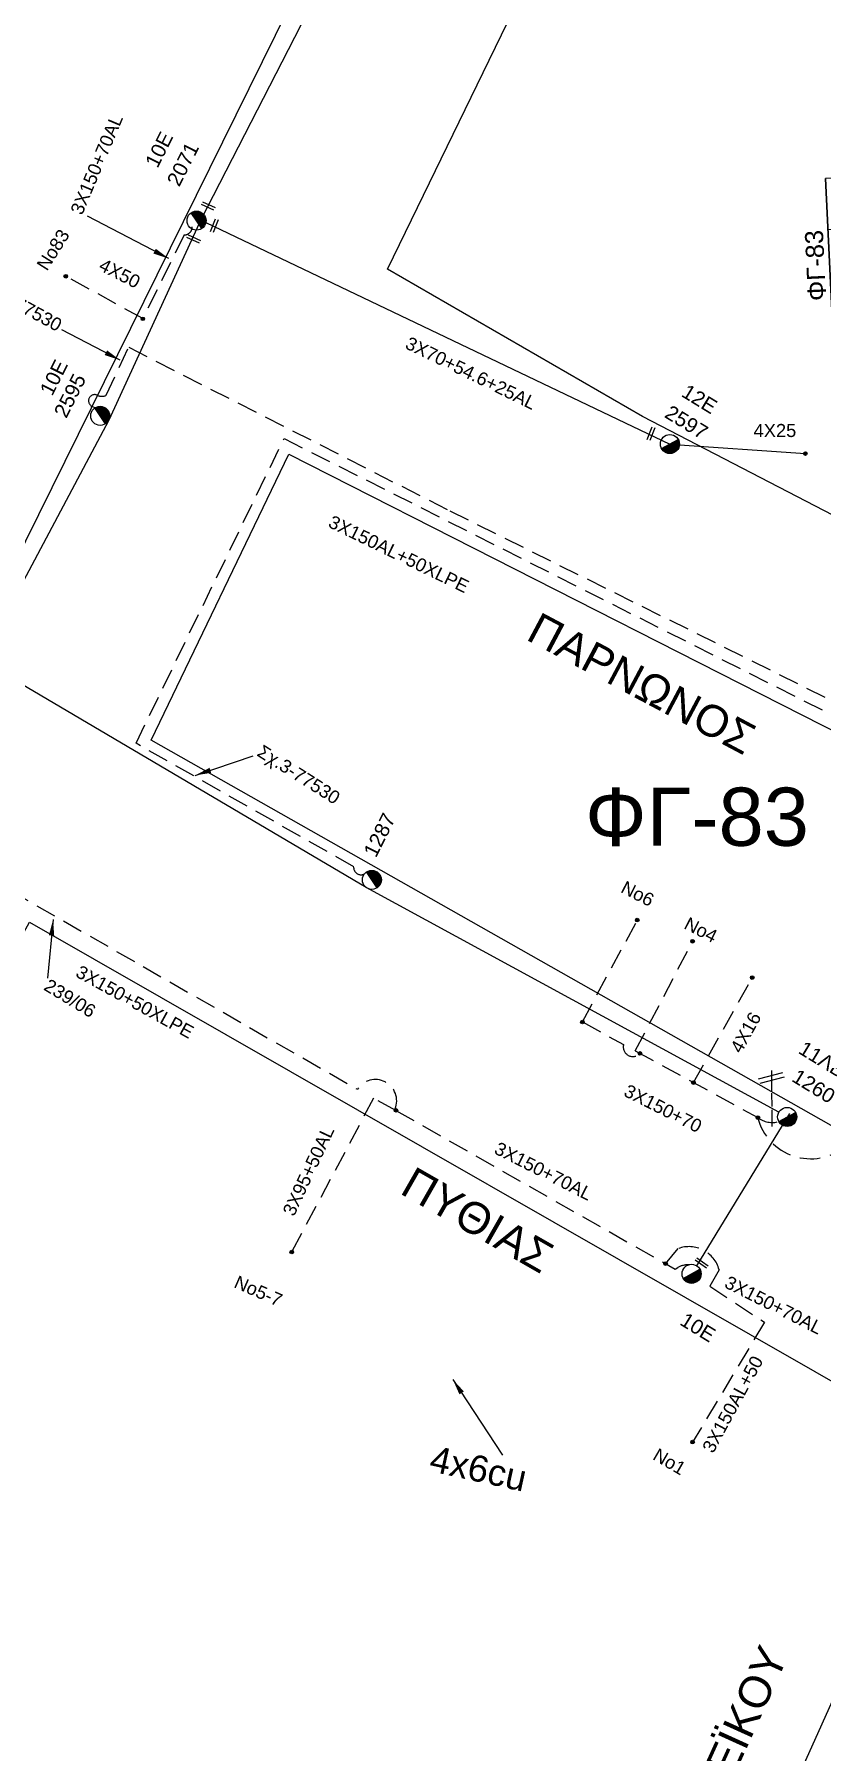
# Model space of a CAD drawing. Header units: millimetres. Extents: x 2662 to 4998, y 438 to 1235.
# Drawn here: x 4800.3 to 4849.2, y 909.9 to 1016.6 of the extents above; entities that cross this region are included whole.
import ezdxf
from ezdxf.enums import TextEntityAlignment as Align

# ---------------------------------------------------------------- set-up
doc = ezdxf.new("R2010")
doc.units = ezdxf.units.MM
doc.linetypes.add('DASHED', pattern=[19.05, 12.7, -6.35])
for name, color, linetype in [('Άγνωστα', 7, 'Continuous'), ('Ασφαλειοκιβώτια Χ.Τ 12 αναχωρήσεων', 7, 'Continuous'), ('Εναέρια παροχή ΧΤ 4x16', 7, 'SYN_LINE'), ('Επιγραφές - Σχήματα', 7, 'Continuous'), ('Καλώδια ΧΤ   3x150+70 XLPE', 7, 'DASHED'), ('Καλώδια ΧΤ   3x150+70AL', 7, 'DASHED'), ('Καλώδια ΧΤ   3x150AL+50CU', 7, 'DASHED'), ('Καλώδια ΧΤ   3x150AL+50XLPE', 7, 'DASHED'), ('Μηχανική τομή', 7, 'Continuous'), ('Στύλος ΦΜ', 7, 'Continuous'), ('Στύλος ΦΜ @ 1', 7, 'Continuous'), ('Συνδέσεις', 7, 'Continuous'), ('Συνεστραμμένα ΧΤ   3x70+54.6+25 AL', 7, 'SYN_LINE'), ('Συνεστραμμενα ΧΤ  4Χ120+25 Al', 7, 'Continuous'), ('Υπογεια καλωδια Παροχων ΧΤ 4Χ50', 7, 'DASHED'), ('Υπόβαθρο ΔΕΗ', 7, 'Continuous'), ('Υπόγεια καλώδια Παροχών ΧΤ   4x16CU', 7, 'DASHED'), ('Υπόγεια καλώδια Παροχών ΧΤ   4x25', 7, 'DASHED'), ('Υπόγεια καλώδια Παροχών ΧΤ   4x50AL', 7, 'DASHED')]:
    doc.layers.add(name, color=color, linetype=linetype)
doc.styles.add('arial', font='ARIAL.TTF')
doc.styles.get("Standard").update_dxf_attribs({"font": 'ARIAL.TTF'})
doc.linetypes.add('SYN_LINE', pattern='A,0.5,-0.0001,["/\\/\\/\\/",Standard,S=0.1,R=0,X=0,Y=-0.05],-0.25', length=0.7501)
doc.dimstyles.new('ISO-25', dxfattribs={"dimtxt": 2.5, "dimasz": 2.5, "dimexe": 1.25, "dimexo": 0.625, "dimtad": 1, "dimtxsty": 'Standard', "dimcen": 2.5, "dimadec": 0, "dimazin": 0, "dimtfac": 1, "dimtmove": 0, "dimatfit": 3, "dimfxl": 1, "dimarcsym": 0})

# ---------------------------------------------------------------- blocks, each defined once
blk = doc.blocks.new('ΜΗΧΑΝΙΚΗ ΤΟΜΗ')
at = {"layer": 'Μηχανική τομή', "ltscale": 40}
for p, q in [((-1.89, 0.78), (1.89, 0.78)), ((1.89, 0), (-1.89, 0))]:
    blk.add_line(p, q, dxfattribs=at)
blk = doc.blocks.new('ΥΠΑΡΧΩΝ ΤΣΙΜΕΝΤΕΝΙΟΣ ΣΤΥΛΟΣ')
at = {"layer": 'Στύλος ΦΜ'}
blk.add_hatch(color=7, dxfattribs=at).paths.add_polyline_path([(-1.29, -2.28, 0.574793), (2.62, 0, 0.268822), (1.3, 2.27)])
at = {"layer": 'Στύλος ΦΜ', "color": 7}
blk.add_line((-1.29, -2.28), (1.3, 2.27), dxfattribs=at)
blk.add_circle((0, 0), 2.62, dxfattribs=at)
at = {"layer": 'Στύλος ΦΜ', "flags": 4}
for tag, p in [('ΑΡΙΘΜΟΣ', (-4.68, 8.05)), ('ΤΥΠΟΣ', (-4.91, 3.03))]:
    blk.add_attdef(tag, p, '', height=4, dxfattribs=at)
blk = doc.blocks.new('_ΣΥΝΔΕΣΗ')
at = {"layer": 'Συνδέσεις', "linetype": 'SYN_LINE', "ltscale": 40}
blk.add_hatch(color=256, dxfattribs=at).paths.add_polyline_path([(0.5, -0.01, 1), (-0.5, -0.01, 1)])
at = {"layer": 'Συνδέσεις'}
blk.add_circle((0, -0.01), 0.5, dxfattribs=at)
blk = doc.blocks.new('ΑΣΦΑΛΕΙΟΚΙΒΩΤΙΟ ΥΠΟΣΤΑΘΜΟΥ 12 ΑΝΑΧΩΡΗΣΕΩΝ')
at = {"layer": 'Ασφαλειοκιβώτια Χ.Τ 12 αναχωρήσεων', "ltscale": 40}
for p, q in [((-23.91, 54), (23.91, 54)), ((-9.83, 54), (-9.83, -54)), ((9.83, 54), (9.83, -54)), ((-23.91, 45), (23.91, 45)), ((-23.91, 36), (23.91, 36)), ((-23.91, 27), (23.91, 27)), ((-23.91, 18), (23.91, 18)), ((-23.91, 9), (23.91, 9)), ((-23.91, 0), (23.91, 0)), ((-23.91, -9), (23.91, -9)), ((-23.91, -18), (23.91, -18)), ((-23.91, -27), (23.91, -27)), ((-23.91, -36), (23.91, -36)), ((-23.91, -45), (23.91, -45))]:
    blk.add_line(p, q, dxfattribs=at)
at = {"layer": 'Ασφαλειοκιβώτια Χ.Τ 12 αναχωρήσεων'}
blk.add_lwpolyline([(-23.91, -54), (23.91, -54), (23.91, 54), (-23.91, 54)], close=True, dxfattribs=at)
for s, p in [('1', (-18.44, 50.66)), ('2', (-18.44, 42.09)), ('3', (-18.44, 33.02)), ('4', (-18.44, 23.99)), ('5', (-18.44, 14.98)), ('6', (-18.44, 5.85)), ('7', (-18.44, -2.39)), ('8', (-18.44, -12.08)), ('9', (-18.44, -20.77)), ('10', (-20.24, -29.74)), ('11', (-20.24, -38.54)), ('12', (-20.24, -47.91))]:
    blk.add_text(s, height=3.6, rotation=270, dxfattribs=at).set_placement(p)
at = {"layer": 'Ασφαλειοκιβώτια Χ.Τ 12 αναχωρήσεων', "ltscale": 40}
for tag, height, p in [('ΟΝΟΜΑ', 5, (0.11, 57.89)), ('ΚΕΙΜΕΝΟ 1', 2, (17.33, 49.23)), ('ΚΕΙΜΕΝΟ 2', 2, (17.33, 40.53)), ('ΚΕΙΜΕΝΟ 3', 2, (17.33, 31.39)), ('ΚΕΙΜΕΝΟ 4', 2, (17.33, 22.41)), ('ΚΕΙΜΕΝΟ 5', 2, (17.33, 13.57)), ('ΚΕΙΜΕΝΟ 6', 2, (17.33, 4.65)), ('ΚΕΙΜΕΝΟ 7', 2, (17.33, -4.42)), ('ΚΕΙΜΕΝΟ 8', 2, (17.33, -13.15)), ('ΚΕΙΜΕΝΟ 9', 2, (17.33, -22.28)), ('ΚΕΙΜΕΝΟ 10', 2, (17.33, -31.5)), ('ΚΕΙΜΕΝΟ 11', 2, (17.33, -40.57)), ('ΚΕΙΜΕΝΟ 12', 2, (17.33, -49.5)), ('ΣΧ', 2, (0.17, -56.08))]:
    blk.add_attdef(tag, text='', height=height, dxfattribs=at).set_placement(p, align=Align.MIDDLE_CENTER)
blk = doc.blocks.new('τομή_')
at = {"layer": 'Επιγραφές - Σχήματα'}
for p, q in [((-1.29, -0.22), (0.13, 0.75)), ((-1.08, -0.46), (0.34, 0.51)), ((-0.66, 0.62), (-0.29, -0.37))]:
    blk.add_line(p, q, dxfattribs=at)

msp = doc.modelspace()

# ---------------------------------------------------------------- linework, layer by layer
at = {"layer": 'Άγνωστα', "color": 85, "linetype": 'SYN_LINE', "ltscale": 10}
msp.add_lwpolyline([(4839.8, 991.16), (4848.22, 990.57)], dxfattribs=at)
at = {"layer": 'Άγνωστα', "color": 151, "linetype": 'SYN_LINE', "ltscale": 10}
msp.add_lwpolyline([(4846.58, 949.64), (4820.92, 963.61), (4796.94, 977.73)], dxfattribs=at)
at = {"layer": 'Άγνωστα', "color": 30, "linetype": 'DASHED', "ltscale": 0.1}
for points in [[(4834.36, 955.25), (4837.77, 961.58)], [(4837.65, 953.46), (4841.21, 960.26)]]:
    msp.add_lwpolyline(points, dxfattribs=at)
msp.add_lwpolyline([(4834.36, 955.25), (4836.92, 953.85, 0.784556), (4837.94, 953.3)], format="xyb", dxfattribs=at)
at = {"layer": 'Άγνωστα', "color": 2, "linetype": 'DASHED', "ltscale": 0.1}
msp.add_lwpolyline([(4822.77, 949.75), (4821.37, 950.51), (4816.29, 940.96)], dxfattribs=at)
at = {"layer": 'Άγνωστα', "color": 27, "linetype": 'SYN_LINE', "ltscale": 10}
msp.add_lwpolyline([(4847.23, 949.57), (4841.46, 940.1)], dxfattribs=at)
at = {"layer": 'Καλώδια ΧΤ   3x150+70AL', "color": 85, "ltscale": 0.1}
msp.add_lwpolyline([(4810.1, 1004.65, -0.418643), (4809.6, 1004.15), (4809.6, 1004.15), (4807.03, 998.95)], format="xyb", dxfattribs=at)
at = {"layer": 'Καλώδια ΧΤ   3x150+70AL', "color": 30, "linetype": 'DASHED', "ltscale": 0.1}
msp.add_lwpolyline([(4837.65, 953.46), (4845.27, 949.31, 0.230712), (4846.58, 949.06)], format="xyb", dxfattribs=at)
at = {"layer": 'Καλώδια ΧΤ   3x150+70AL', "color": 2, "ltscale": 0.1}
for points in [[(4822.77, 949.75), (4840.13, 939.89), (4840.29, 939.99, -0.139265), (4841, 940.17, -137.078884)], [(4839.53, 940.23), (4840.32, 941.17, -0.440659), (4842.86, 939.86), (4842.28, 938.83), (4845.68, 936.59)]]:
    msp.add_lwpolyline(points, format="xyb", dxfattribs=at)
at = {"layer": 'Καλώδια ΧΤ   3x150+70AL', "color": 30, "linetype": 'DASHED', "ltscale": 0.1}
msp.add_arc((4848.55, 950.14), 3.39, 194.2744, 309.1042, dxfattribs=at)
at = {"layer": 'Καλώδια ΧΤ   3x150AL+50CU', "color": 151, "linetype": 'DASHED', "ltscale": 0.1}
msp.add_lwpolyline([(4820.81, 964.45, -0.598549), (4820.14, 964.9), (4806.61, 972.57), (4806.61, 972.57), (4815.81, 991.5), (4852.23, 973.14), (4851.33, 971.01)], format="xyb", dxfattribs=at)
at = {"layer": 'Καλώδια ΧΤ   3x150AL+50XLPE', "color": 2, "linetype": 'DASHED', "ltscale": 0.1}
msp.add_lwpolyline([(4730.62, 1005.47, -0.691202), (4732.15, 1003.6), (4732.15, 1003.6), (4732.15, 1003.6), (4732.15, 1003.6), (4734.92, 1001.99), (4738.49, 1008.32), (4750.21, 1001.74, 1.041988), (4753.98, 997.96), (4775.39, 986.17, 0.435102), (4777.5, 986.14), (4794.05, 977.33, 0.356373), (4794.28, 975.65), (4790.52, 968.15), (4820.37, 951.07, -0.906493), (4822.72, 949.85)], format="xyb", dxfattribs=at)
at = {"layer": 'Καλώδια ΧΤ   3x150AL+50XLPE', "color": 85, "ltscale": 0.1}
msp.add_lwpolyline([(4804.06, 993.41), (4803.87, 993.5, -1), (4804.21, 994.19, 0.236139), (4804.76, 994.19), (4806.15, 997.17), (4826.12, 987.01), (4850.49, 974.91), (4853.01, 973.55), (4851.72, 970.84)], format="xyb", dxfattribs=at)
at = {"layer": 'Καλώδια ΧΤ   3x150AL+50XLPE', "color": 2, "linetype": 'DASHED', "ltscale": 0.1}
msp.add_lwpolyline([(4845.68, 936.59), (4841.21, 929.15)], dxfattribs=at)
at = {"layer": 'Συνεστραμμένα ΧΤ   3x70+54.6+25 AL', "color": 85, "ltscale": 10}
msp.add_lwpolyline([(4810.95, 1004.93), (4839.8, 991.16), (4839.8, 991.16)], dxfattribs=at)
at = {"layer": 'Συνεστραμμενα ΧΤ  4Χ120+25 Al', "color": 85, "linetype": 'SYN_LINE', "ltscale": 10}
msp.add_lwpolyline([(4830.76, 1045.92), (4826.74, 1037.59), (4819.18, 1021.73), (4810.63, 1005.08), (4804.91, 992.65), (4797.28, 978.29)], dxfattribs=at)
at = {"layer": 'Υπογεια καλωδια Παροχων ΧΤ 4Χ50', "color": 85, "linetype": 'DASHED', "ltscale": 0.1}
msp.add_lwpolyline([(4807.03, 998.95), (4802.24, 1001.59), (4802.24, 1001.59)], dxfattribs=at)
at = {"layer": 'Υπόβαθρο ΔΕΗ'}
for points in [[(4788.83, 1068.81), (4754.52, 1001.56), (4796.46, 978.51), (4830, 1046.36), (4788.83, 1068.81)], [(4840.71, 1039.62), (4891.94, 1011.41), (4876.52, 972.97), (4838.1, 992.87), (4822.25, 1002.02), (4828.56, 1015.01), (4838.2, 1034.81), (4840.81, 1039.56)], [(4807.54, 972.76), (4816.1, 990.53), (4872.22, 962.03), (4862.26, 941.77), (4807.54, 972.76)], [(4799.98, 961.45), (4856.99, 928.85), (4841.49, 894.4), (4819.17, 902.65), (4793.79, 862.96), (4755.47, 880.26), (4799.98, 961.45)], [(4846.11, 951.28), (4846.12, 950.98)], [(4846.12, 950.82), (4846.13, 949.99)], [(4846.13, 949.79), (4846.14, 948.76)]]:
    msp.add_lwpolyline(points, dxfattribs=at)
at = {"layer": 'Υπόγεια καλώδια Παροχών ΧΤ   4x16CU', "color": 30, "linetype": 'DASHED', "ltscale": 0.1}
msp.add_lwpolyline([(4841.26, 951.49), (4844.92, 958.01)], dxfattribs=at)

# ---------------------------------------------------------------- block references
at = {"layer": 'Ασφαλειοκιβώτια Χ.Τ 12 αναχωρήσεων', "xscale": 0.2259914949150553, "yscale": 0.2259914949150553, "zscale": 0.2259914949150553, "rotation": 92.6867553981771}
msp.add_blockref('ΑΣΦΑΛΕΙΟΚΙΒΩΤΙΟ ΥΠΟΣΤΑΘΜΟΥ 12 ΑΝΑΧΩΡΗΣΕΩΝ', (4861.92, 1002.84), dxfattribs=at).add_auto_attribs({'ΟΝΟΜΑ': 'ΦΓ-83'})
at = {"layer": 'Επιγραφές - Σχήματα', "xscale": 0.903965979660222, "yscale": 0.903965979660222, "zscale": 0.903965979660222, "rotation": 340.2551544092926}
msp.add_blockref('τομή_', (4846.48, 951.51), dxfattribs=at)
at = {"layer": 'Μηχανική τομή'}
for p, xscale, yscale, zscale, rotation in [((4811.06, 1005.87), 0.2259914949150555, 0.2259914949150555, 0.2259914949150555, 335.9210886784181), ((4811.56, 1004.69), 0.2259914949149823, 0.2259914949149823, 0.2259914949149823, 68.45138536945211), ((4810.16, 1003.82), 0.2259914949150555, 0.2259914949150555, 0.2259914949150555, 335.9210886784181), ((4838.71, 991.77), 0.2259914949149823, 0.2259914949149823, 0.2259914949149823, 68.45138536945211), ((4841.83, 940.34), 0.2259914949150555, 0.2259914949150555, 0.2259914949150555, 144.7457334859251)]:
    msp.add_blockref('ΜΗΧΑΝΙΚΗ ΤΟΜΗ', p, dxfattribs=dict(at, xscale=xscale, yscale=yscale, zscale=zscale, rotation=rotation))
at = {"layer": 'Στύλος ΦΜ @ 1', "ltscale": 40}
ref = msp.add_blockref('ΥΠΑΡΧΩΝ ΤΣΙΜΕΝΤΕΝΙΟΣ ΣΤΥΛΟΣ', (4810.37, 1005.04), dxfattribs=dict(at, xscale=0.2259914949150555, yscale=0.2259914949150555, zscale=0.2259914949150555, rotation=63.27059200014207))
ref.add_attrib('ΤΥΠΟΣ', '10E', (4807.94, 1008.25), dxfattribs={"layer": 'Στύλος ΦΜ', "height": 0.904, "rotation": 63.2706, "flags": 4})
ref.add_attrib('ΑΡΙΘΜΟΣ', '2071', (4809.29, 1007.09), dxfattribs={"layer": 'Στύλος ΦΜ', "height": 0.904, "rotation": 63.2706, "flags": 4})
ref = msp.add_blockref('ΥΠΑΡΧΩΝ ΤΣΙΜΕΝΤΕΝΙΟΣ ΣΤΥΛΟΣ', (4804.38, 992.91), dxfattribs=dict(at, xscale=0.2259914949150555, yscale=0.2259914949150555, zscale=0.2259914949150555, rotation=63.27059200014207))
ref.add_attrib('ΤΥΠΟΣ', '10E', (4801.39, 994.09), dxfattribs={"layer": 'Στύλος ΦΜ', "height": 0.904, "rotation": 63.2706, "flags": 4})
ref.add_attrib('ΑΡΙΘΜΟΣ', '2595', (4802.27, 992.71), dxfattribs={"layer": 'Στύλος ΦΜ', "height": 0.904, "rotation": 63.2706, "flags": 4})
ref = msp.add_blockref('ΥΠΑΡΧΩΝ ΤΣΙΜΕΝΤΕΝΙΟΣ ΣΤΥΛΟΣ', (4839.8, 991.16), dxfattribs=dict(at, xscale=0.2259914949150554, yscale=0.2259914949150554, zscale=0.2259914949150554, rotation=328.5155825786242))
ref.add_attrib('ΤΥΠΟΣ', '12E', (4840.45, 994.16), dxfattribs={"layer": 'Στύλος ΦΜ', "height": 0.904, "rotation": 328.5156, "flags": 4})
ref.add_attrib('ΑΡΙΘΜΟΣ', '2597', (4839.4, 992.86), dxfattribs={"layer": 'Στύλος ΦΜ', "height": 0.904, "rotation": 328.5156, "flags": 4})
ref = msp.add_blockref('ΥΠΑΡΧΩΝ ΤΣΙΜΕΝΤΕΝΙΟΣ ΣΤΥΛΟΣ', (4821.27, 964.08), dxfattribs=dict(at, xscale=0.2259914949150555, yscale=0.2259914949150555, zscale=0.2259914949150555, rotation=63.27059200014207))
ref.add_attrib('ΑΡΙΘΜΟΣ', '1287', (4821.52, 965.41), dxfattribs={"layer": 'Στύλος ΦΜ', "height": 0.904, "rotation": 63.2706, "flags": 4})
ref = msp.add_blockref('ΥΠΑΡΧΩΝ ΤΣΙΜΕΝΤΕΝΙΟΣ ΣΤΥΛΟΣ', (4847.09, 949.35), dxfattribs=dict(at, xscale=0.2259914949150554, yscale=0.2259914949150554, zscale=0.2259914949150554, rotation=328.5155825786242))
ref.add_attrib('ΤΥΠΟΣ', '11ΛB', (4847.72, 953.35), dxfattribs={"layer": 'Στύλος ΦΜ', "height": 0.904, "rotation": 328.5156, "flags": 4})
ref.add_attrib('ΑΡΙΘΜΟΣ', '1260', (4847.31, 951.61), dxfattribs={"layer": 'Στύλος ΦΜ', "height": 0.904, "rotation": 328.5156, "flags": 4})
ref = msp.add_blockref('ΥΠΑΡΧΩΝ ΤΣΙΜΕΝΤΕΝΙΟΣ ΣΤΥΛΟΣ', (4841.15, 939.6), dxfattribs=dict(at, xscale=0.2259914949150554, yscale=0.2259914949150554, zscale=0.2259914949150554, rotation=328.5155825786242))
ref.add_attrib('ΤΥΠΟΣ', '10E', (4840.35, 936.48), dxfattribs={"layer": 'Στύλος ΦΜ', "height": 0.904, "rotation": 328.5156, "flags": 4})
at = {"layer": 'Συνδέσεις', "xscale": 0.2259914949150555, "yscale": 0.2259914949150555, "zscale": 0.2259914949150555}
for p in [(4802.24, 1001.59), (4807.03, 998.94), (4848.22, 990.57), (4837.77, 961.58), (4841.21, 960.27), (4844.92, 958.01), (4834.36, 955.25), (4837.94, 953.3), (4841.26, 951.49), (4822.77, 949.76), (4845.27, 949.31), (4816.29, 940.96), (4839.53, 940.24), (4841.21, 929.15)]:
    msp.add_blockref('_ΣΥΝΔΕΣΗ', p, dxfattribs=at)

# ---------------------------------------------------------------- texts
at = {"ltscale": 40, "insert": (4834.52, 969.81), "char_height": 3.6159, "width": 19.1112, "attachment_point": 1, "style": 'arial'}
msp.add_mtext('{\\fArial|b0|i0|c204|p34;Ф}Γ-83', dxfattribs=at)
at = {"layer": 'Άγνωστα', "ltscale": 40, "char_height": 0.814, "attachment_point": 1, "style": 'arial'}
for s, insert, width, rotation in [('Νο83', (4800.38, 1002.3), 2.6715, 57.7847), ('4X50', (4804.6, 1002.73), 2.6715, 332.9687), ('Νο6', (4837.05, 964.06), 62.5458, 333.1229), ('Νο4', (4840.98, 961.81), 62.5458, 333.1229), ('239/06', (4801.23, 957.98), 3.4774, 328.6865), ('3X95+50AL', (4815.69, 943.47), 5.2837, 64.9169), ('Νο5-7', (4812.96, 939.53), 2.6715, 336.3044), ('Νο1', (4839.08, 928.81), 2.6715, 329.7836)]:
    msp.add_mtext(s, dxfattribs=dict(at, insert=insert, width=width, rotation=rotation))
at = {"layer": 'Εναέρια παροχή ΧΤ 4x16', "ltscale": 40, "insert": (4843.51, 953.64), "char_height": 0.814, "width": 62.5458, "attachment_point": 1, "rotation": 60.9186, "style": 'arial'}
msp.add_mtext('4X16', dxfattribs=at)
at = {"layer": 'Επιγραφές - Σχήματα', "char_height": 0.814, "width": 7.7372, "attachment_point": 1}
for insert, rotation in [((4797.01, 1001.6), 331.4404), ((4814.5, 972.52), 327.5823)]:
    msp.add_mtext('Σχ.3-77530', dxfattribs=dict(at, insert=insert, rotation=rotation))
at = {"layer": 'Επιγραφές - Σχήματα', "ltscale": 40, "char_height": 1.8079, "width": 19.1112, "attachment_point": 1, "style": 'arial'}
for s, insert, rotation in [('{\\fArial|b0|i0|c204|p34;\\H1.0833x;П\\fArial|b0|i0|c161|p34;APNΩΝOΣ}', (4831.7, 980.77), 332.0199), ('{\\fArial|b0|i0|c204|p34;\\H1.0833x;П\\fArial|b0|i0|c0|p34;YΘIAΣ}', (4823.91, 946.33), 330.2464), ('{\\H1.0833x;Λ. ΒΕΪΚΟΥ}', (4839.81, 904.34), 65.6182)]:
    msp.add_mtext(s, dxfattribs=dict(at, insert=insert, rotation=rotation))
at = {"layer": 'Καλώδια ΧΤ   3x150+70 XLPE', "ltscale": 40, "insert": (4837.23, 951.42), "char_height": 0.814, "width": 62.5458, "attachment_point": 1, "rotation": 333.1229, "style": 'arial'}
msp.add_mtext('3X150+70', dxfattribs=at)
at = {"layer": 'Καλώδια ΧΤ   3x150+70AL', "ltscale": 40, "char_height": 0.814, "width": 62.5458, "attachment_point": 1, "style": 'arial'}
for insert, rotation in [((4802.5, 1005.65), 67.1298), ((4829.18, 947.84), 333.1229), ((4843.49, 939.52), 333.1229)]:
    msp.add_mtext('3X150+70AL', dxfattribs=dict(at, insert=insert, rotation=rotation))
at = {"layer": 'Καλώδια ΧΤ   3x150AL+50XLPE', "ltscale": 40, "attachment_point": 1, "style": 'arial'}
for s, insert, char_height, width, rotation in [('3X150AL+50XLPE', (4818.85, 986.77), 0.8136, 62.5458, 334.0493), ('3X150+50XLPE', (4803.18, 958.82), 0.8136, 62.5458, 331.1176), ('3X150AL+50', (4841.77, 928.79), 0.814, 6.434, 61.5329)]:
    msp.add_mtext(s, dxfattribs=dict(at, insert=insert, char_height=char_height, width=width, rotation=rotation))
at = {"layer": 'Συνεστραμμένα ΧΤ   3x70+54.6+25 AL', "ltscale": 40, "insert": (4823.63, 997.87), "char_height": 0.8136, "width": 62.5458, "attachment_point": 1, "rotation": 334.0493, "style": 'arial'}
msp.add_mtext('3X70+54.6+25AL', dxfattribs=at)
at = {"layer": 'Υπόγεια καλώδια Παροχών ΧΤ   4x25', "ltscale": 40, "insert": (4845, 992.4), "char_height": 0.814, "width": 2.6715, "attachment_point": 1, "rotation": 0.203, "style": 'arial'}
msp.add_mtext('4X25', dxfattribs=at)
at = {"layer": 'Υπόγεια καλώδια Παροχών ΧΤ   4x50AL', "color": 7, "ltscale": 0.2, "insert": (4825.11, 928.95), "char_height": 1.627, "attachment_point": 1, "rotation": 347.641}
msp.add_mtext_dynamic_manual_height_columns('4x6cu', width=1.8, gutter_width=12.5, heights=[0.118], dxfattribs=at)

# ---------------------------------------------------------------- leaders
at = {"layer": 'Επιγραφές - Σχήματα', "ltscale": 40}
for points in [[(4808.65, 1002.68), (4803.59, 1005.32)], [(4805.62, 996.37), (4801.99, 998.26)], [(4810.28, 970.57), (4813.9, 971.78)], [(4801.45, 961.62), (4801.11, 957.98)], [(4826.3, 933.04), (4829.4, 928.34)]]:
    msp.add_leader(points, dimstyle='ISO-25', override={"dimasz": 1, "dimtad": 0}, dxfattribs=at)

doc.saveas('drawing.dxf')
